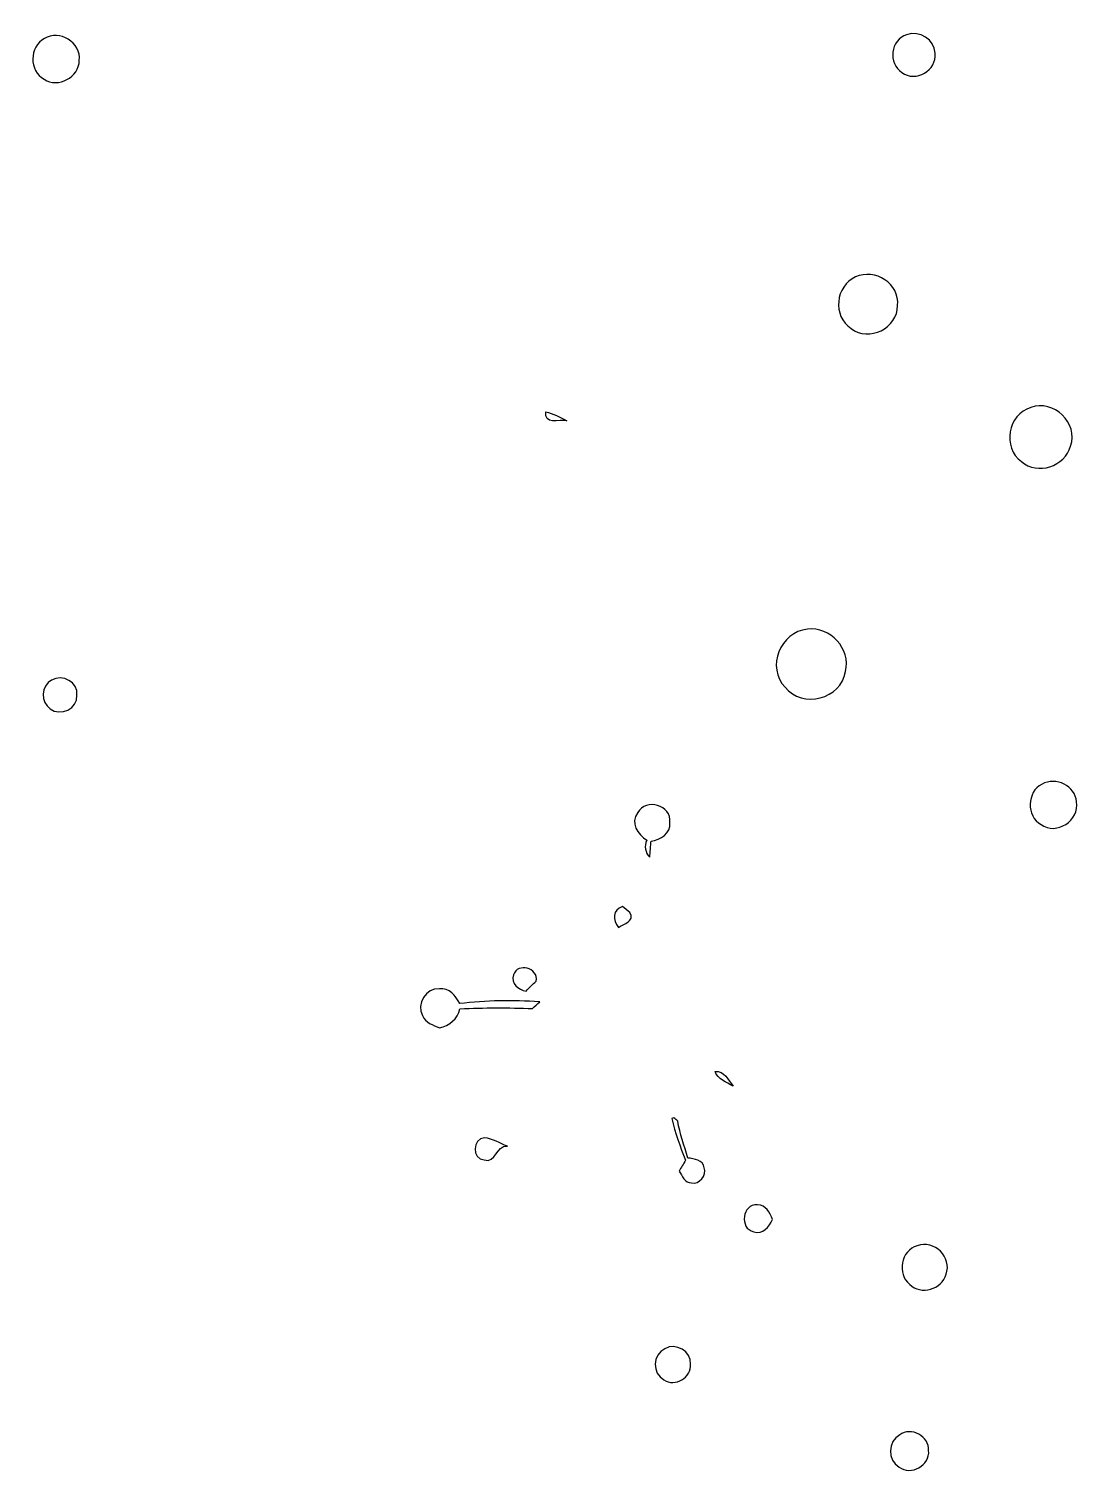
# Model space of a CAD drawing. Header units: centimetres. Extents: x -6.2 to 5.4, y -8.8 to 7.8.
# Drawn here: x -5.33 to 5.42, y -7.03 to 7.77 of the extents above; entities that cross this region are included whole.
import ezdxf

# ---------------------------------------------------------------- set-up
doc = ezdxf.new("R2010")
doc.units = ezdxf.units.CM
doc.header["$MEASUREMENT"] = 0
doc.layers.add('Camada 1', color=7, linetype='Continuous')

msp = doc.modelspace()

# ---------------------------------------------------------------- linework, layer by layer
at = {"layer": 'Camada 1'}
for points, knots in [([(-5.1689, 7.66655), (-5.0158, 7.76534), (-4.79, 7.62458), (-4.81259, 7.44326), (-4.81259, 7.44326), (-4.81329, 7.27251), (-5.0292, 7.15539), (-5.17207, 7.2517), (-5.17207, 7.2517), (-5.32729, 7.3339), (-5.32589, 7.58684), (-5.1689, 7.66655)], [0, 0, 0, 0, 0.25, 0.25, 0.25, 0.25, 0.5, 0.5, 0.5, 0.5, 1, 1, 1, 1]), ([(3.64842, 7.70643), (3.77859, 7.7537), (3.937, 7.6581), (3.93912, 7.51628), (3.93912, 7.51628), (3.96205, 7.34413), (3.73839, 7.21147), (3.60009, 7.32119), (3.60009, 7.32119), (3.45439, 7.40938), (3.48402, 7.65703), (3.64842, 7.70643)], [0, 0, 0, 0, 0.25, 0.25, 0.25, 0.25, 0.5, 0.5, 0.5, 0.5, 1, 1, 1, 1]), ([(3.12632, 5.22922), (3.32387, 5.32095), (3.5821, 5.15972), (3.55528, 4.93572), (3.55528, 4.93572), (3.56022, 4.70675), (3.25895, 4.5586), (3.08044, 4.70322), (3.08044, 4.70322), (2.88678, 4.82528), (2.91994, 5.13891), (3.12632, 5.22922)], [0, 0, 0, 0, 0.25, 0.25, 0.25, 0.25, 0.5, 0.5, 0.5, 0.5, 1, 1, 1, 1]), ([(-0.04234, 3.84986), (-0.04234, 3.84986), (-0.04234, 3.84986), (-0.04234, 3.84986), (-0.04234, 3.84986), (-0.06208, 3.71264), (0.09384, 3.77331), (0.17392, 3.75884), (0.17392, 3.75884), (0.10478, 3.79589), (0.03352, 3.82939), (-0.04234, 3.84986)], [0, 0, 0, 0, 0.25, 0.25, 0.25, 0.25, 0.5, 0.5, 0.5, 0.5, 1, 1, 1, 1]), ([(4.91737, 3.89325), (5.14984, 3.98215), (5.40948, 3.73379), (5.32448, 3.49956), (5.32448, 3.49956), (5.26944, 3.29035), (4.98651, 3.19758), (4.82177, 3.34081), (4.82177, 3.34081), (4.6228, 3.48226), (4.68524, 3.82447), (4.91737, 3.89325)], [0, 0, 0, 0, 0.25, 0.25, 0.25, 0.25, 0.5, 0.5, 0.5, 0.5, 1, 1, 1, 1]), ([(2.63384, 1.62594), (2.86631, 1.65734), (3.08151, 1.42487), (3.02294, 1.19345), (3.02294, 1.19345), (2.98062, 0.91405), (2.57986, 0.80856), (2.40524, 1.03292), (2.40524, 1.03292), (2.20873, 1.23331), (2.35866, 1.60267), (2.63384, 1.62594)], [0, 0, 0, 0, 0.25, 0.25, 0.25, 0.25, 0.5, 0.5, 0.5, 0.5, 1, 1, 1, 1]), ([(-5.09693, 1.1063), (-4.98722, 1.1691), (-4.81858, 1.08761), (-4.83763, 0.95074), (-4.83763, 0.95074), (-4.82389, 0.81104), (-5.00591, 0.73413), (-5.11033, 0.81173), (-5.11033, 0.81173), (-5.20912, 0.87911), (-5.20276, 1.04846), (-5.09693, 1.1063)], [0, 0, 0, 0, 0.25, 0.25, 0.25, 0.25, 0.5, 0.5, 0.5, 0.5, 1, 1, 1, 1]), ([(5.03273, 0.04234), (5.17384, 0.11818), (5.37491, 0.02716), (5.38551, -0.13899), (5.38551, -0.13899), (5.42183, -0.32807), (5.17877, -0.48648), (5.0225, -0.37112), (5.0225, -0.37112), (4.86867, -0.28575), (4.87715, -0.03632), (5.03273, 0.04234)], [0, 0, 0, 0, 0.25, 0.25, 0.25, 0.25, 0.5, 0.5, 0.5, 0.5, 1, 1, 1, 1]), ([(0.89887, -0.2494), (0.98248, -0.0956), (1.2467, -0.17392), (1.22802, -0.35031), (1.22802, -0.35031), (1.24107, -0.46389), (1.12959, -0.52458), (1.0347, -0.54186), (1.0347, -0.54186), (1.03152, -0.58278), (1.02481, -0.66498), (1.02164, -0.70626), (1.02164, -0.70626), (0.97437, -0.6551), (0.96026, -0.59477), (0.99306, -0.53021), (0.99306, -0.53021), (0.89746, -0.47519), (0.81774, -0.35172), (0.89887, -0.2494)], [0, 0, 0, 0, 0.16666667, 0.16666667, 0.16666667, 0.16666667, 0.33333333, 0.33333333, 0.33333333, 0.33333333, 0.5, 0.5, 0.5, 0.5, 0.66666667, 0.66666667, 0.66666667, 0.66666667, 1, 1, 1, 1]), ([(0.70026, -1.42416), (0.64169, -1.34479), (0.63923, -1.246), (0.74224, -1.20826), (0.74224, -1.20826), (0.76093, -1.22378), (0.79833, -1.25518), (0.81704, -1.2707), (0.81704, -1.2707), (0.87136, -1.35995), (0.75706, -1.38818), (0.70026, -1.42416)], [0, 0, 0, 0, 0.25, 0.25, 0.25, 0.25, 0.5, 0.5, 0.5, 0.5, 1, 1, 1, 1]), ([(-0.37146, -1.90853), (-0.33267, -1.78047), (-0.11289, -1.83515), (-0.13935, -1.97414), (-0.13935, -1.97414), (-0.17604, -2.00589), (-0.21096, -2.03904), (-0.24411, -2.07398), (-0.24411, -2.07398), (-0.32278, -2.06128), (-0.40498, -1.99707), (-0.37146, -1.90853)], [0, 0, 0, 0, 0.25, 0.25, 0.25, 0.25, 0.5, 0.5, 0.5, 0.5, 1, 1, 1, 1]), ([(-1.30352, -2.3255), (-1.37018, -2.20698), (-1.26434, -2.04116), (-1.12923, -2.04998), (-1.12923, -2.04998), (-1.02834, -2.03799), (-0.96343, -2.12372), (-0.92251, -2.2031), (-0.92251, -2.2031), (-0.65158, -2.16746), (-0.37711, -2.16853), (-0.10442, -2.18334), (-0.10442, -2.18334), (-0.12876, -2.20661), (-0.15309, -2.23026), (-0.17709, -2.25424), (-0.17709, -2.25424), (-0.42438, -2.24296), (-0.67239, -2.24472), (-0.91968, -2.25531), (-0.91968, -2.25531), (-0.94509, -2.35866), (-1.02658, -2.42922), (-1.12923, -2.4518), (-1.12923, -2.4518), (-1.1945, -2.42252), (-1.27353, -2.39747), (-1.30352, -2.3255)], [0, 0, 0, 0, 0.125, 0.125, 0.125, 0.125, 0.25, 0.25, 0.25, 0.25, 0.375, 0.375, 0.375, 0.375, 0.5, 0.5, 0.5, 0.5, 0.625, 0.625, 0.625, 0.625, 0.75, 0.75, 0.75, 0.75, 1, 1, 1, 1]), ([(1.68945, -2.8956), (1.68945, -2.8956), (1.68945, -2.8956), (1.68945, -2.8956), (1.68945, -2.8956), (1.71555, -2.97956), (1.80622, -3.00567), (1.8743, -3.04694), (1.8743, -3.04694), (1.82421, -2.98591), (1.78223, -2.8896), (1.68945, -2.8956)], [0, 0, 0, 0, 0.25, 0.25, 0.25, 0.25, 0.5, 0.5, 0.5, 0.5, 1, 1, 1, 1]), ([(1.24707, -3.37609), (1.24707, -3.37609), (1.26894, -3.37007), (1.26894, -3.37007), (1.26894, -3.37007), (1.27847, -3.37819), (1.2975, -3.39478), (1.30703, -3.40325), (1.30703, -3.40325), (1.33173, -3.53201), (1.37266, -3.65653), (1.41076, -3.78178), (1.41076, -3.78178), (1.4753, -3.78953), (1.56739, -3.80047), (1.57797, -3.88126), (1.57797, -3.88126), (1.60479, -3.95958), (1.52822, -4.05377), (1.44744, -4.03684), (1.44744, -4.03684), (1.38041, -4.03472), (1.3529, -3.96275), (1.32079, -3.91617), (1.32079, -3.91617), (1.34267, -3.87879), (1.36525, -3.84174), (1.38852, -3.80541), (1.38852, -3.80541), (1.33173, -3.66535), (1.27952, -3.52319), (1.24707, -3.37609)], [0, 0, 0, 0, 0.11111111, 0.11111111, 0.11111111, 0.11111111, 0.22222222, 0.22222222, 0.22222222, 0.22222222, 0.33333333, 0.33333333, 0.33333333, 0.33333333, 0.44444444, 0.44444444, 0.44444444, 0.44444444, 0.55555556, 0.55555556, 0.55555556, 0.55555556, 0.66666667, 0.66666667, 0.66666667, 0.66666667, 0.77777778, 0.77777778, 0.77777778, 0.77777778, 1, 1, 1, 1]), ([(-0.67203, -3.80188), (-0.8001, -3.79411), (-0.79269, -3.58174), (-0.6671, -3.57433), (-0.6671, -3.57433), (-0.58454, -3.58315), (-0.51187, -3.63326), (-0.4339, -3.66077), (-0.4339, -3.66077), (-0.55421, -3.64878), (-0.54997, -3.83998), (-0.67203, -3.80188)], [0, 0, 0, 0, 0.25, 0.25, 0.25, 0.25, 0.5, 0.5, 0.5, 0.5, 1, 1, 1, 1]), ([(2.08421, -4.53565), (1.93498, -4.50497), (1.96814, -4.24497), (2.12195, -4.26154), (2.12195, -4.26154), (2.20944, -4.26191), (2.25178, -4.33811), (2.27682, -4.41042), (2.27682, -4.41042), (2.24367, -4.48592), (2.17769, -4.566), (2.08421, -4.53565)], [0, 0, 0, 0, 0.25, 0.25, 0.25, 0.25, 0.5, 0.5, 0.5, 0.5, 1, 1, 1, 1]), ([(3.75637, -4.67888), (3.92747, -4.61362), (4.11902, -4.79882), (4.05095, -4.97028), (4.05095, -4.97028), (4.01072, -5.12444), (3.79341, -5.18829), (3.67946, -5.07434), (3.67946, -5.07434), (3.54717, -4.96922), (3.59056, -4.7251), (3.75637, -4.67888)], [0, 0, 0, 0, 0.25, 0.25, 0.25, 0.25, 0.5, 0.5, 0.5, 0.5, 1, 1, 1, 1]), ([(1.1751, -5.73263), (1.28517, -5.6642), (1.4485, -5.7598), (1.43932, -5.89068), (1.43932, -5.89068), (1.45274, -6.02543), (1.2774, -6.12985), (1.16699, -6.05013), (1.16699, -6.05013), (1.04386, -5.98594), (1.05021, -5.7912), (1.1751, -5.73263)], [0, 0, 0, 0, 0.25, 0.25, 0.25, 0.25, 0.5, 0.5, 0.5, 0.5, 1, 1, 1, 1]), ([(3.57752, -6.61175), (3.69288, -6.52604), (3.88196, -6.62905), (3.87314, -6.77262), (3.87314, -6.77262), (3.89042, -6.92502), (3.69217, -7.03438), (3.57082, -6.94265), (3.57082, -6.94265), (3.45015, -6.87069), (3.45581, -6.67985), (3.57752, -6.61175)], [0, 0, 0, 0, 0.25, 0.25, 0.25, 0.25, 0.5, 0.5, 0.5, 0.5, 1, 1, 1, 1])]:
    msp.add_open_spline(points, degree=3, knots=knots, dxfattribs=at)

doc.saveas('drawing.dxf')
